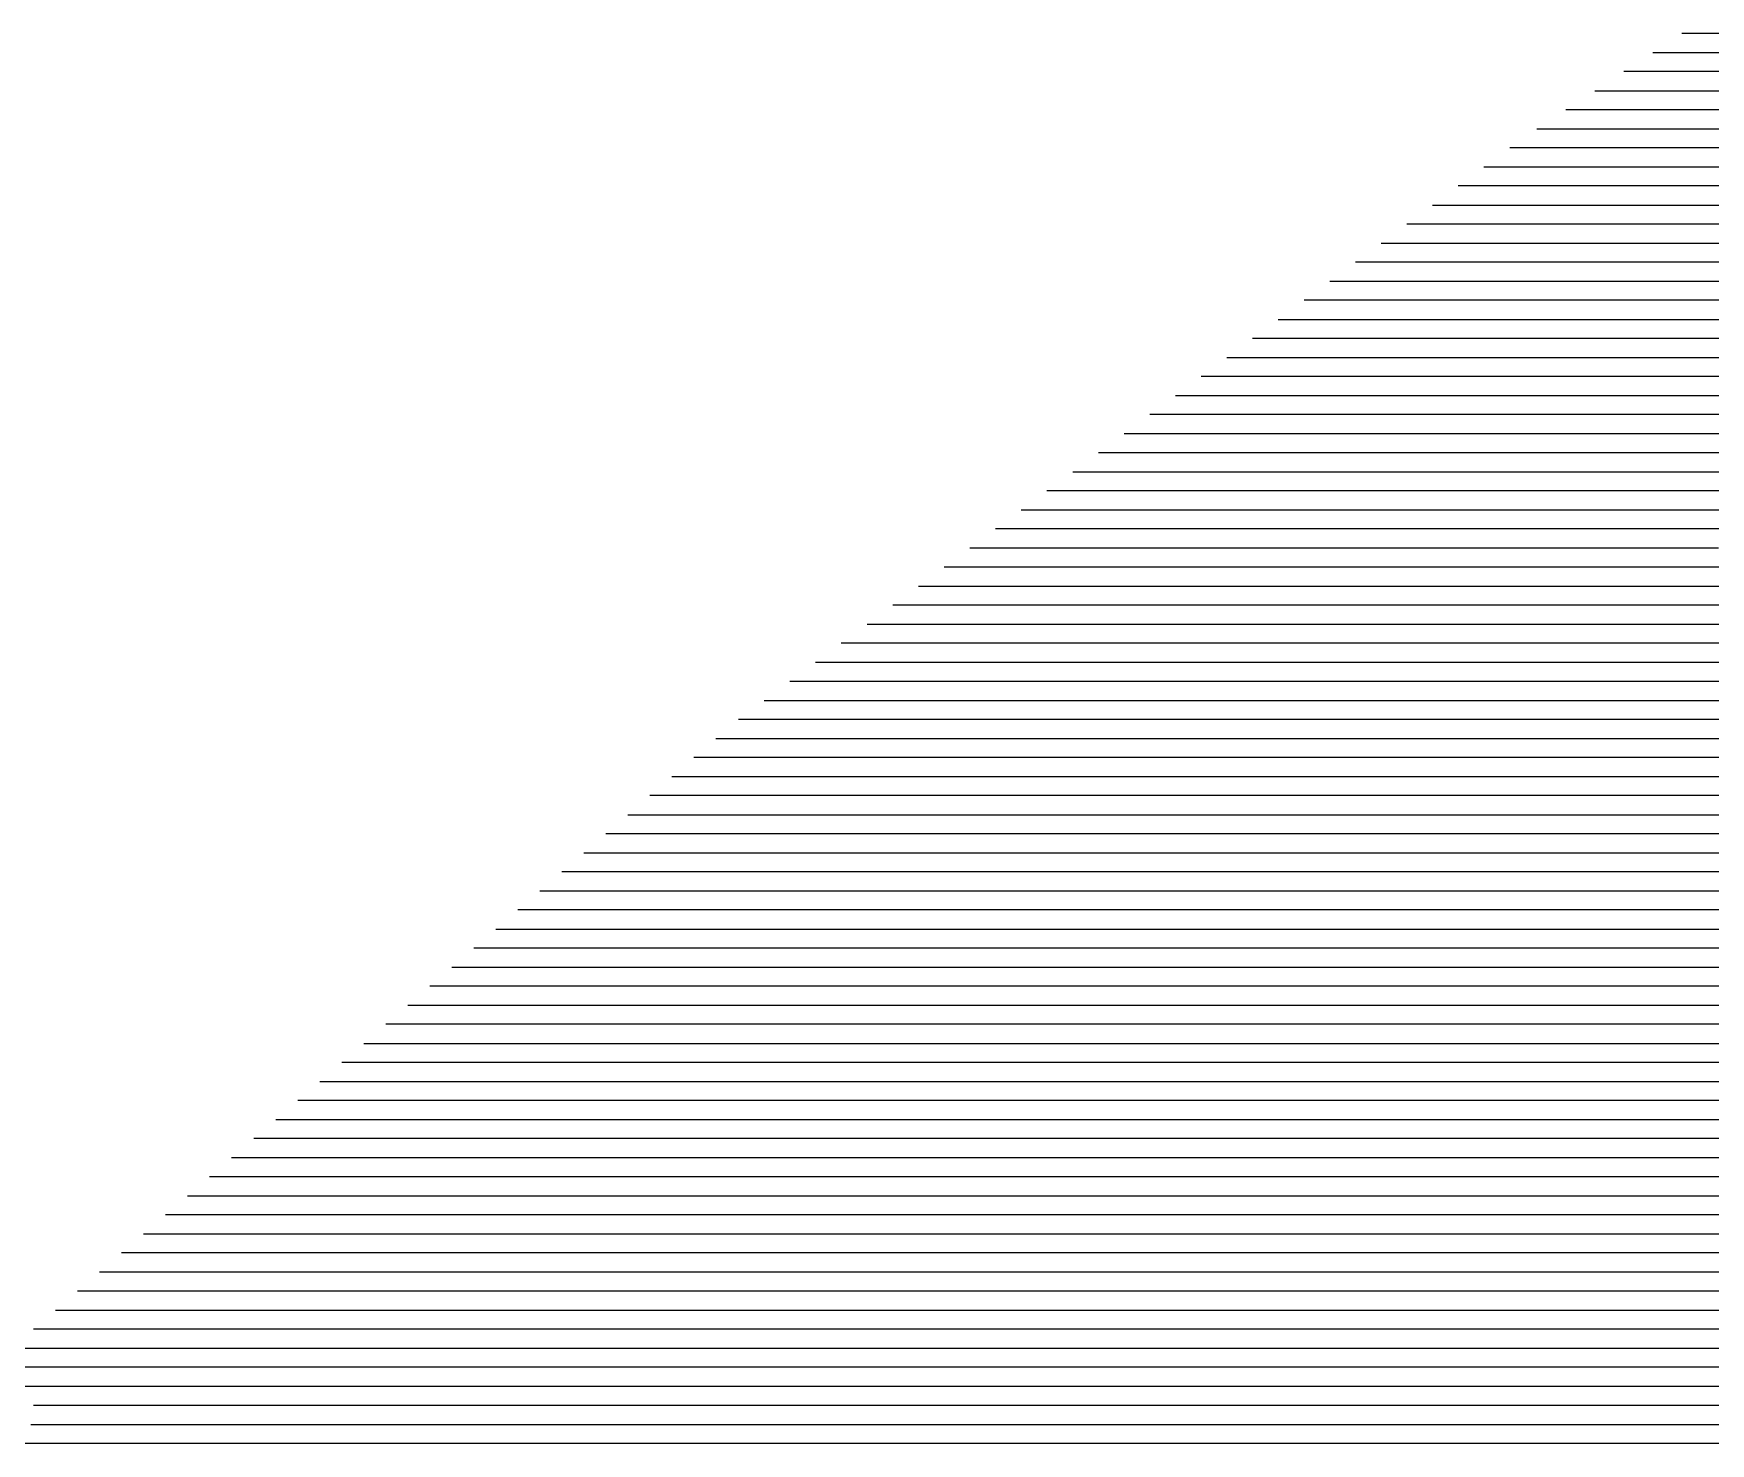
# Model space of a CAD drawing. Header units: metres. Extents: x -6.9 to 6.9, y -7 to 7.
# Drawn here: x -4.674 to -3.794, y 5.086 to 5.826 of the extents above; entities that cross this region are included whole.
import ezdxf

# ---------------------------------------------------------------- set-up
doc = ezdxf.new("R2010")
doc.units = ezdxf.units.M

msp = doc.modelspace()

# ---------------------------------------------------------------- linework, layer by layer
for p, q in [((-3.607793, 5.826469, -0.663828), (-3.808916, 5.826469, -0.683572)), ((-3.824119, 5.816469, -0.684764), (-3.602906, 5.816469, -0.663049)), ((-3.598019, 5.806469, -0.66227), (-3.839322, 5.806469, -0.685957)), ((-3.854525, 5.796469, -0.68715), (-3.593132, 5.796469, -0.66149)), ((-3.588245, 5.786469, -0.660711), (-3.869728, 5.786469, -0.688343)), ((-3.884931, 5.776469, -0.689536), (-3.583358, 5.776469, -0.659931)), ((-3.889774, 5.766469, -0.689714), (-3.89925, 5.766469, -0.690637)), ((-3.888735, 5.766469, -0.689609), (-3.889774, 5.766469, -0.689714)), ((-3.578471, 5.766469, -0.659152), (-3.888735, 5.766469, -0.689609)), ((-3.912749, 5.756469, -0.691654), (-3.885006, 5.756469, -0.688952)), ((-3.885006, 5.756469, -0.688952), (-3.881963, 5.756469, -0.688645)), ((-3.881963, 5.756469, -0.688645), (-3.573584, 5.756469, -0.658373)), ((-3.880237, 5.746469, -0.68819), (-3.926247, 5.746469, -0.692671)), ((-3.87519, 5.746469, -0.687681), (-3.880237, 5.746469, -0.68819)), ((-3.568697, 5.746469, -0.657593), (-3.87519, 5.746469, -0.687681)), ((-3.939745, 5.736469, -0.693688), (-3.875468, 5.736469, -0.687427)), ((-3.875468, 5.736469, -0.687427), (-3.868418, 5.736469, -0.686716)), ((-3.868418, 5.736469, -0.686716), (-3.56381, 5.736469, -0.656814)), ((-3.8707, 5.726469, -0.686665), (-3.953243, 5.726469, -0.694704)), ((-3.861645, 5.726469, -0.685752), (-3.8707, 5.726469, -0.686665)), ((-3.558923, 5.726469, -0.656035), (-3.861645, 5.726469, -0.685752)), ((-3.966742, 5.716469, -0.695721), (-3.865931, 5.716469, -0.685903)), ((-3.865931, 5.716469, -0.685903), (-3.854873, 5.716469, -0.684787)), ((-3.854873, 5.716469, -0.684787), (-3.554036, 5.716469, -0.655255)), ((-3.861162, 5.706469, -0.685141), (-3.98024, 5.706469, -0.696738)), ((-3.8481, 5.706469, -0.683823), (-3.861162, 5.706469, -0.685141)), ((-3.549149, 5.706469, -0.654476), (-3.8481, 5.706469, -0.683823)), ((-3.993738, 5.696469, -0.697755), (-3.856394, 5.696469, -0.684378)), ((-3.856394, 5.696469, -0.684378), (-3.841328, 5.696469, -0.682858)), ((-3.841328, 5.696469, -0.682858), (-3.544262, 5.696469, -0.653697)), ((-3.851625, 5.686469, -0.683616), (-4.007236, 5.686469, -0.698771)), ((-3.834556, 5.686469, -0.681894), (-3.851625, 5.686469, -0.683616)), ((-3.539375, 5.686469, -0.652917), (-3.834556, 5.686469, -0.681894)), ((-4.020735, 5.676469, -0.699788), (-3.846856, 5.676469, -0.682854)), ((-3.846856, 5.676469, -0.682854), (-3.827783, 5.676469, -0.680929)), ((-3.827783, 5.676469, -0.680929), (-3.534488, 5.676469, -0.652138)), ((-3.842088, 5.666469, -0.682092), (-4.034233, 5.666469, -0.700805)), ((-3.821011, 5.666469, -0.679965), (-3.842088, 5.666469, -0.682092)), ((-3.529601, 5.666469, -0.651359), (-3.821011, 5.666469, -0.679965)), ((-4.047731, 5.656469, -0.701822), (-3.837319, 5.656469, -0.681329)), ((-3.837319, 5.656469, -0.681329), (-3.814238, 5.656469, -0.679001)), ((-3.814238, 5.656469, -0.679001), (-3.524714, 5.656469, -0.650579)), ((-3.83255, 5.646469, -0.680567), (-4.06123, 5.646469, -0.702839)), ((-3.807466, 5.646469, -0.678036), (-3.83255, 5.646469, -0.680567)), ((-3.519827, 5.646469, -0.6498), (-3.807466, 5.646469, -0.678036)), ((-4.074728, 5.636469, -0.703855), (-3.827781, 5.636469, -0.679805)), ((-3.827781, 5.636469, -0.679805), (-3.800694, 5.636469, -0.677072)), ((-3.800694, 5.636469, -0.677072), (-3.51494, 5.636469, -0.64902)), ((-3.823013, 5.626469, -0.679042), (-4.088226, 5.626469, -0.704872)), ((-3.793921, 5.626469, -0.676107), (-3.823013, 5.626469, -0.679042)), ((-3.510053, 5.626469, -0.648241), (-3.793921, 5.626469, -0.676107)), ((-4.101724, 5.616469, -0.705889), (-3.818244, 5.616469, -0.67828)), ((-3.818244, 5.616469, -0.67828), (-3.787149, 5.616469, -0.675143)), ((-3.813475, 5.606469, -0.677518), (-4.115223, 5.606469, -0.706906)), ((-3.780376, 5.606469, -0.674178), (-3.813475, 5.606469, -0.677518)), ((-4.128721, 5.596469, -0.707923), (-3.808707, 5.596469, -0.676756)), ((-3.808707, 5.596469, -0.676756), (-3.773604, 5.596469, -0.673214)), ((-3.803938, 5.586469, -0.675993), (-4.142219, 5.586469, -0.708939)), ((-3.766831, 5.586469, -0.67225), (-3.803938, 5.586469, -0.675993)), ((-4.155718, 5.576469, -0.709956), (-3.799169, 5.576469, -0.675231)), ((-3.799169, 5.576469, -0.675231), (-3.760059, 5.576469, -0.671285)), ((-3.794401, 5.566469, -0.674469), (-4.169216, 5.566469, -0.710973)), ((-3.753287, 5.566469, -0.670321), (-3.794401, 5.566469, -0.674469)), ((-4.182714, 5.556469, -0.71199), (-3.789632, 5.556469, -0.673707)), ((-3.784863, 5.546469, -0.672944), (-4.196212, 5.546469, -0.713006)), ((-4.209711, 5.536469, -0.714023), (-3.780094, 5.536469, -0.672182)), ((-3.775326, 5.526469, -0.67142), (-4.223209, 5.526469, -0.71504)), ((-4.236707, 5.516469, -0.716057), (-3.770557, 5.516469, -0.670657)), ((-3.765788, 5.506469, -0.669895), (-4.250206, 5.506469, -0.717074)), ((-4.263704, 5.496469, -0.71809), (-3.76102, 5.496469, -0.669133)), ((-3.756251, 5.486469, -0.668371), (-4.277202, 5.486469, -0.719107)), ((-4.2907, 5.476469, -0.720124), (-3.751482, 5.476469, -0.667608)), ((-3.746714, 5.466469, -0.666846), (-4.304199, 5.466469, -0.721141)), ((-4.316042, 5.456469, -0.72199), (-4.300918, 5.456469, -0.720528)), ((-4.300918, 5.456469, -0.720528), (-4.298972, 5.456469, -0.720334)), ((-4.298972, 5.456469, -0.720334), (-3.741945, 5.456469, -0.666084)), ((-4.294748, 5.446469, -0.719635), (-4.327601, 5.446469, -0.72281)), ((-4.290523, 5.446469, -0.719213), (-4.294748, 5.446469, -0.719635)), ((-3.737176, 5.446469, -0.665322), (-4.290523, 5.446469, -0.719213)), ((-4.33916, 5.436469, -0.72363), (-4.288579, 5.436469, -0.718742)), ((-4.288579, 5.436469, -0.718742), (-4.282073, 5.436469, -0.718092)), ((-4.282073, 5.436469, -0.718092), (-3.732408, 5.436469, -0.664559)), ((-4.282409, 5.426469, -0.717849), (-4.350719, 5.426469, -0.72445)), ((-4.273623, 5.426469, -0.716972), (-4.282409, 5.426469, -0.717849)), ((-3.727639, 5.426469, -0.663797), (-4.273623, 5.426469, -0.716972)), ((-4.362278, 5.416469, -0.725271), (-4.27624, 5.416469, -0.716956)), ((-4.27624, 5.416469, -0.716956), (-4.265174, 5.416469, -0.715851)), ((-4.265174, 5.416469, -0.715851), (-3.72287, 5.416469, -0.663035)), ((-4.270071, 5.406469, -0.716063), (-4.373837, 5.406469, -0.726091)), ((-4.256724, 5.406469, -0.71473), (-4.270071, 5.406469, -0.716063)), ((-3.718101, 5.406469, -0.662272), (-4.256724, 5.406469, -0.71473)), ((-4.385396, 5.396469, -0.726911), (-4.263901, 5.396469, -0.71517)), ((-4.263901, 5.396469, -0.71517), (-4.248274, 5.396469, -0.713609)), ((-4.248274, 5.396469, -0.713609), (-3.713333, 5.396469, -0.66151)), ((-4.257732, 5.386469, -0.714277), (-4.396955, 5.386469, -0.727731)), ((-4.239825, 5.386469, -0.712489), (-4.257732, 5.386469, -0.714277)), ((-3.708564, 5.386469, -0.660748), (-4.239825, 5.386469, -0.712489)), ((-4.408514, 5.376469, -0.728551), (-4.251562, 5.376469, -0.713384)), ((-4.251562, 5.376469, -0.713384), (-4.231375, 5.376469, -0.711368)), ((-4.231375, 5.376469, -0.711368), (-3.703795, 5.376469, -0.659986)), ((-4.245393, 5.366469, -0.712491), (-4.420073, 5.366469, -0.729371)), ((-4.222926, 5.366469, -0.710247), (-4.245393, 5.366469, -0.712491)), ((-3.699027, 5.366469, -0.659223), (-4.222926, 5.366469, -0.710247)), ((-4.431632, 5.356469, -0.730192), (-4.239224, 5.356469, -0.711598)), ((-4.239224, 5.356469, -0.711598), (-4.214476, 5.356469, -0.709126)), ((-4.214476, 5.356469, -0.709126), (-3.694258, 5.356469, -0.658461)), ((-4.233054, 5.346469, -0.710705), (-4.443191, 5.346469, -0.731012)), ((-4.206026, 5.346469, -0.708005), (-4.233054, 5.346469, -0.710705)), ((-3.689489, 5.346469, -0.657699), (-4.206026, 5.346469, -0.708005)), ((-4.45475, 5.336469, -0.731832), (-4.226885, 5.336469, -0.709812)), ((-4.226885, 5.336469, -0.709812), (-4.197577, 5.336469, -0.706885)), ((-4.197577, 5.336469, -0.706885), (-3.684721, 5.336469, -0.656937)), ((-4.220716, 5.326469, -0.708919), (-4.466309, 5.326469, -0.732652)), ((-4.189127, 5.326469, -0.705764), (-4.220716, 5.326469, -0.708919)), ((-3.679952, 5.326469, -0.656174), (-4.189127, 5.326469, -0.705764)), ((-4.477868, 5.316469, -0.733472), (-4.214546, 5.316469, -0.708026)), ((-4.214546, 5.316469, -0.708026), (-4.180678, 5.316469, -0.704643)), ((-4.180678, 5.316469, -0.704643), (-3.675183, 5.316469, -0.655412)), ((-4.208377, 5.306469, -0.707133), (-4.489427, 5.306469, -0.734293)), ((-4.172228, 5.306469, -0.703522), (-4.208377, 5.306469, -0.707133)), ((-3.670415, 5.306469, -0.65465), (-4.172228, 5.306469, -0.703522)), ((-4.500986, 5.296469, -0.735113), (-4.202207, 5.296469, -0.70624)), ((-4.202207, 5.296469, -0.70624), (-4.163778, 5.296469, -0.702402)), ((-4.163778, 5.296469, -0.702402), (-3.665646, 5.296469, -0.653887)), ((-4.196038, 5.286469, -0.705347), (-4.512545, 5.286469, -0.735933)), ((-4.155329, 5.286469, -0.701281), (-4.196038, 5.286469, -0.705347)), ((-3.660877, 5.286469, -0.653125), (-4.155329, 5.286469, -0.701281)), ((-4.524104, 5.276469, -0.736753), (-4.189869, 5.276469, -0.704454)), ((-4.189869, 5.276469, -0.704454), (-4.146879, 5.276469, -0.70016)), ((-4.146879, 5.276469, -0.70016), (-3.656108, 5.276469, -0.652363)), ((-4.183699, 5.266469, -0.703561), (-4.535662, 5.266469, -0.737573)), ((-4.138429, 5.266469, -0.699039), (-4.183699, 5.266469, -0.703561)), ((-3.65134, 5.266469, -0.651601), (-4.138429, 5.266469, -0.699039)), ((-4.547221, 5.256469, -0.738393), (-4.17753, 5.256469, -0.702668)), ((-4.17753, 5.256469, -0.702668), (-4.12998, 5.256469, -0.697919)), ((-4.12998, 5.256469, -0.697919), (-3.646571, 5.256469, -0.650838)), ((-4.171361, 5.246469, -0.701774), (-4.55878, 5.246469, -0.739214)), ((-4.12153, 5.246469, -0.696798), (-4.171361, 5.246469, -0.701774)), ((-3.641802, 5.246469, -0.650076), (-4.12153, 5.246469, -0.696798)), ((-4.570339, 5.236469, -0.740034), (-4.165191, 5.236469, -0.700881)), ((-4.165191, 5.236469, -0.700881), (-4.113081, 5.236469, -0.695677)), ((-4.113081, 5.236469, -0.695677), (-3.637034, 5.236469, -0.649314)), ((-4.159022, 5.226469, -0.699988), (-4.581898, 5.226469, -0.740854)), ((-4.104631, 5.226469, -0.694556), (-4.159022, 5.226469, -0.699988)), ((-3.632265, 5.226469, -0.648551), (-4.104631, 5.226469, -0.694556)), ((-4.593457, 5.216469, -0.741674), (-4.152852, 5.216469, -0.699095)), ((-4.152852, 5.216469, -0.699095), (-4.096181, 5.216469, -0.693435)), ((-4.096181, 5.216469, -0.693435), (-3.627496, 5.216469, -0.647789)), ((-4.146683, 5.206469, -0.698202), (-4.605016, 5.206469, -0.742494)), ((-4.087732, 5.206469, -0.692315), (-4.146683, 5.206469, -0.698202)), ((-3.622728, 5.206469, -0.647027), (-4.087732, 5.206469, -0.692315)), ((-4.616575, 5.196469, -0.743315), (-4.140514, 5.196469, -0.697309)), ((-4.140514, 5.196469, -0.697309), (-4.079282, 5.196469, -0.691194)), ((-4.079282, 5.196469, -0.691194), (-3.617959, 5.196469, -0.646265)), ((-4.134344, 5.186469, -0.696416), (-4.628134, 5.186469, -0.744135)), ((-4.070832, 5.186469, -0.690073), (-4.134344, 5.186469, -0.696416)), ((-3.61319, 5.186469, -0.645502), (-4.070832, 5.186469, -0.690073)), ((-4.639693, 5.176469, -0.744955), (-4.128175, 5.176469, -0.695523)), ((-4.128175, 5.176469, -0.695523), (-4.062383, 5.176469, -0.688952)), ((-4.062383, 5.176469, -0.688952), (-3.608421, 5.176469, -0.64474)), ((-4.122005, 5.166469, -0.69463), (-4.651252, 5.166469, -0.745775)), ((-4.053933, 5.166469, -0.687832), (-4.122005, 5.166469, -0.69463)), ((-3.603653, 5.166469, -0.643978), (-4.053933, 5.166469, -0.687832)), ((-4.662811, 5.156469, -0.746595), (-4.115836, 5.156469, -0.693737)), ((-4.115836, 5.156469, -0.693737), (-4.045484, 5.156469, -0.686711)), ((-4.045484, 5.156469, -0.686711), (-3.598884, 5.156469, -0.643216)), ((-4.109667, 5.146469, -0.692844), (-4.67437, 5.146469, -0.747415)), ((-4.037034, 5.146469, -0.68559), (-4.109667, 5.146469, -0.692844)), ((-3.594115, 5.146469, -0.642453), (-4.037034, 5.146469, -0.68559)), ((-4.685929, 5.136469, -0.748236), (-4.103497, 5.136469, -0.691951)), ((-4.103497, 5.136469, -0.691951), (-4.028584, 5.136469, -0.684469)), ((-4.028584, 5.136469, -0.684469), (-3.589347, 5.136469, -0.641691)), ((-4.097328, 5.126469, -0.691058), (-4.695448, 5.126469, -0.748859)), ((-4.020135, 5.126469, -0.683349), (-4.097328, 5.126469, -0.691058)), ((-3.584578, 5.126469, -0.640929), (-4.020135, 5.126469, -0.683349)), ((-4.684915, 5.116469, -0.747544), (-4.091159, 5.116469, -0.690165)), ((-4.091159, 5.116469, -0.690165), (-4.011685, 5.116469, -0.682228)), ((-4.011685, 5.116469, -0.682228), (-3.579809, 5.116469, -0.640166)), ((-4.084989, 5.106469, -0.689272), (-4.674381, 5.106469, -0.746229)), ((-4.003236, 5.106469, -0.681107), (-4.084989, 5.106469, -0.689272)), ((-3.575041, 5.106469, -0.639404), (-4.003236, 5.106469, -0.681107)), ((-4.675781, 5.096469, -0.746093), (-4.663847, 5.096469, -0.744914)), ((-4.663847, 5.096469, -0.744914), (-4.07882, 5.096469, -0.688379)), ((-4.07882, 5.096469, -0.688379), (-3.994786, 5.096469, -0.679986)), ((-3.994786, 5.096469, -0.679986), (-3.570272, 5.096469, -0.638642)), ((-4.669107, 5.086469, -0.74516), (-4.73713, 5.086469, -0.751674)), ((-4.653313, 5.086469, -0.7436), (-4.669107, 5.086469, -0.74516)), ((-4.07265, 5.086469, -0.687486), (-4.653313, 5.086469, -0.7436)), ((-3.986336, 5.086469, -0.678866), (-4.07265, 5.086469, -0.687486)), ((-3.565503, 5.086469, -0.63788), (-3.986336, 5.086469, -0.678866))]:
    msp.add_line(p, q)

doc.saveas('drawing.dxf')
